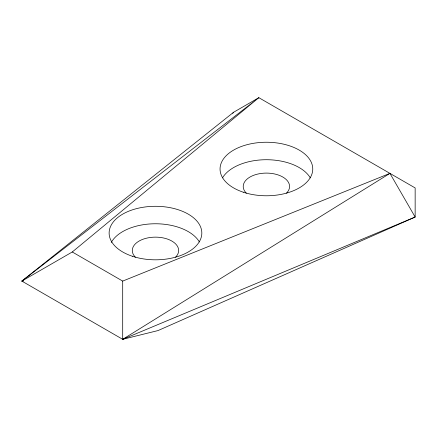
<?xml version="1.0" encoding="UTF-8"?>
<svg xmlns="http://www.w3.org/2000/svg" width="437" height="437" viewBox="0 0 437 437"><rect width="100%" height="100%" fill="white"/><g stroke="black" fill="none" stroke-linecap="round" stroke-linejoin="round"><path stroke-width="0.66" d="M232.757 113.298L233.626 112.243L258.841 97.686L415.15 187.932L415.15 217.047L157.992 330.58L122.699 339.314L21.85 281.089L233.626 112.243M21.85 281.089L72.274 251.98L258.841 97.686L21.85 281.089L23.199 281.27M122.699 339.314L389.941 173.374L415.15 217.047L122.699 339.314L122.699 281.089L72.274 251.98M122.699 281.089L389.941 173.374M222.504 177.881A46.349 26.761 0 0 1 266.401 159.718A46.349 26.761 0 0 1 310.297 177.881M246.331 193.165A23.177 13.378 0 0 1 266.401 173.096A23.177 13.378 0 0 1 286.47 193.165M111.26 242.48A46.349 26.761 0 0 1 154.966 223.766A46.349 26.761 0 0 1 199.365 241.929M135.399 257.213A23.177 13.378 0 0 1 155.474 237.144A23.177 13.378 0 0 1 175.543 257.213M132.296 256.229A46.349 26.761 0 0 0 201.823 233.058A46.349 26.761 0 0 0 132.296 209.88A46.349 26.761 0 0 0 132.296 256.229M243.229 192.187A46.349 26.761 0 0 0 312.755 169.01A46.349 26.761 0 0 0 243.229 145.832A46.349 26.761 0 0 0 243.229 192.187"/></g></svg>
